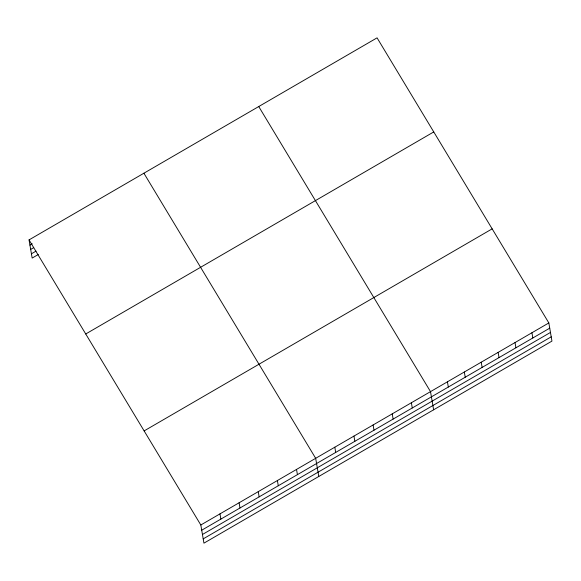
<?xml version="1.0" encoding="UTF-8"?>
<svg xmlns="http://www.w3.org/2000/svg" width="581" height="581" viewBox="0 0 581 581"><rect width="100%" height="100%" fill="white"/><g stroke="black" fill="none" stroke-linecap="round" stroke-linejoin="round"><path stroke-width="0.87" d="M29.05 239.895L377.069 37.845L548.842 322.934L551.95 341.105L203.931 543.155L200.823 524.992L29.05 239.895L32.158 258.066L38.281 254.507M29.943 245.124L32.238 243.788M30.677 249.394L33.734 247.615M31.425 253.795L36.022 251.13M85.734 333.981L433.753 131.923M144.139 430.906L492.158 228.856M200.823 524.992L548.842 322.934M201.716 530.213L549.735 328.163M202.449 534.484L550.468 332.434M203.197 538.885L551.216 336.835M258.741 106.541L430.514 391.63L433.622 409.801M143.899 173.218L315.672 458.307L318.773 476.478M531.942 332.746L532.835 337.975M515.035 342.565L515.928 347.787M498.135 352.376L499.028 357.605M481.228 362.188L482.121 367.417M464.328 372.007L465.221 377.229M447.421 381.819L448.314 387.048M411.377 402.749L412.27 407.971M392.233 413.861L393.126 419.083M373.096 424.972L373.99 430.201M353.952 436.084L354.846 441.313M334.809 447.196L335.702 452.425M296.528 469.426L297.421 474.648M277.391 480.538L278.284 485.767M258.247 491.649L259.141 496.878M239.103 502.761L239.997 507.99M219.967 513.873L220.86 519.102"/></g></svg>
